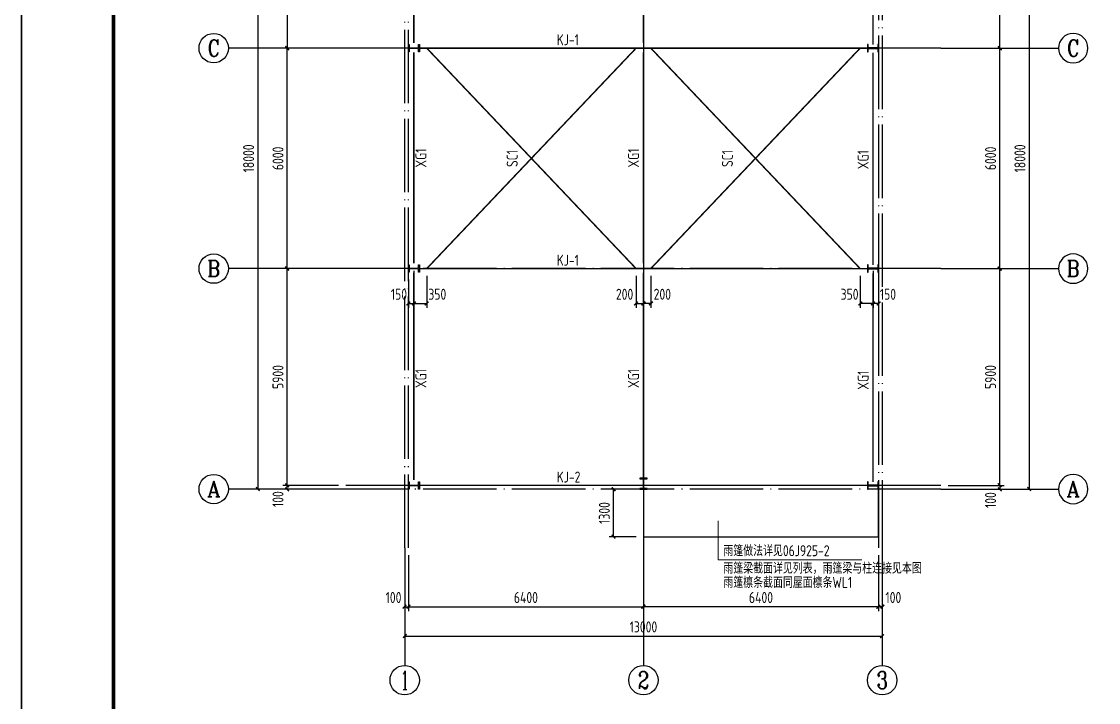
# Model space of a CAD drawing. Header units: millimetres. Extents: x 865974 to 875117, y 41124 to 44891.
# Drawn here: x 867867.5 to 868160.7, y 41394.3 to 41579.6 of the extents above; entities that cross this region are included whole.
import ezdxf
from ezdxf.enums import TextEntityAlignment as Align

# ---------------------------------------------------------------- set-up
doc = ezdxf.new("R2010")
doc.units = ezdxf.units.MM
doc.header["$LTSCALE"] = 1000
doc.header["$MEASUREMENT"] = 0
doc.linetypes.add('DOTE', pattern=[2.42, 2, -0.2, 0.02, -0.2])
for name, color, linetype in [('1307', 7, 'Continuous'), ('AXIS', 3, 'Continuous'), ('AXIS_TEXT', 7, 'Continuous'), ('DOTE', 1, 'DOTE'), ('M_Prof', 2, 'Continuous'), ('支撑', 6, 'Continuous'), ('柱集中标注', 2, 'Continuous'), ('标注', 7, 'Continuous'), ('梁', 4, 'Continuous'), ('索引符号标注', 253, 'Continuous')]:
    doc.layers.add(name, color=color, linetype=linetype)
doc.layers.add('_0', color=7, linetype='Continuous', lineweight=25)
doc.layers.add('LZ', color=64, linetype='Continuous', lineweight=9)
doc.styles.add('_TCH_AXIS', font='COMPLEX', dxfattribs={"bigfont": 'GBCBIG'})
doc.styles.add('COMPLEX', font='COMPLEX')
doc.styles.add('GBHZ', font='gbenor.shx', dxfattribs={"width": 0.9, "bigfont": 'gbcbig.shx'})
doc.dimstyles.new('Y100', dxfattribs={"dimscale": 0, "dimtxt": 3, "dimasz": 0.01, "dimexe": 1.2, "dimexo": 2, "dimgap": 1, "dimtad": 1, "dimdec": 0, "dimlfac": 100, "dimzin": 0, "dimdsep": 46, "dimtxsty": 'GBHZ', "dimblk": 'DX', "dimcen": 0.09, "dimdle": 1, "dimclrd": 7, "dimclre": 7, "dimclrt": 7, "dimadec": 0, "dimazin": 0, "dimtfac": 1, "dimtdec": 0, "dimtix": 1, "dimtmove": 2, "dimatfit": 3, "dimldrblk": 'DX', "dimfxl": 0, "dimtolj": 1, "dimtzin": 0, "dimarcsym": 0})

# ---------------------------------------------------------------- blocks, each defined once
blk = doc.blocks.new('_AXISO')
blk.add_circle((0, 0), 0.5)
at = {"layer": 'AXIS_TEXT', "style": 'COMPLEX', "width": 1.041667}
blk.add_attdef('A', text='', height=0.56, dxfattribs=at).set_placement((-0.25, -0.28), (0.25, -0.28), align=Align.FIT)
blk = doc.blocks.new('DX')
at = {"color": 0, "linetype": 'ByBlock', "const_width": 40}
blk.add_lwpolyline([(-54, -51), (46, 49)], dxfattribs=at)
blk = doc.blocks.new('*D67')
at = {"layer": 'Defpoints', "color": 0, "transparency": 16777216}
for p in [(867939.83, 41572.38), (867955.83, 41572.38), (867955.83, 41512.38)]:
    blk.add_point(p, dxfattribs=at)
at = {"layer": '标注', "color": 7, "lineweight": -2, "transparency": 16777216}
for p, q in [((867953.83, 41572.38), (867938.63, 41572.38)), ((867939.83, 41512.39), (867939.83, 41572.37)), ((867953.83, 41512.38), (867938.63, 41512.38))]:
    blk.add_line(p, q, dxfattribs=at)
at = {"layer": '标注', "color": 7, "lineweight": -2, "transparency": 16777216, "xscale": 0.01, "yscale": 0.01, "zscale": 0.01}
for p, rotation in [((867939.83, 41572.38), 90), ((867939.83, 41512.38), 270)]:
    blk.add_blockref('DX', p, dxfattribs=dict(at, rotation=rotation))
at = {"layer": '标注', "color": 7, "transparency": 16777216, "insert": (867937.33, 41542.38), "char_height": 3, "attachment_point": 5, "rotation": 90, "style": 'GBHZ'}
blk.add_mtext('\\A1;6000', dxfattribs=at)
blk = doc.blocks.new('*D68')
at = {"layer": 'Defpoints', "color": 0, "transparency": 16777216}
for p in [(867955.83, 41632.38), (867931.83, 41452.38), (867955.83, 41452.38)]:
    blk.add_point(p, dxfattribs=at)
at = {"layer": '标注', "color": 7, "lineweight": -2, "transparency": 16777216}
for p, q in [((867953.83, 41632.38), (867930.63, 41632.38)), ((867931.83, 41632.37), (867931.83, 41452.39)), ((867953.83, 41452.38), (867930.63, 41452.38))]:
    blk.add_line(p, q, dxfattribs=at)
at = {"layer": '标注', "color": 7, "lineweight": -2, "transparency": 16777216, "xscale": 0.01, "yscale": 0.01, "zscale": 0.01}
for p, rotation in [((867931.83, 41632.38), 90), ((867931.83, 41452.38), 270)]:
    blk.add_blockref('DX', p, dxfattribs=dict(at, rotation=rotation))
at = {"layer": '标注', "color": 7, "transparency": 16777216, "insert": (867929.33, 41542.38), "char_height": 3, "attachment_point": 5, "rotation": 90, "style": 'GBHZ'}
blk.add_mtext('\\A1;18000', dxfattribs=at)
blk = doc.blocks.new('*D69')
at = {"layer": 'Defpoints', "color": 0, "transparency": 16777216}
for p in [(867971.83, 41436.38), (868101.83, 41436.38), (868101.83, 41412.38)]:
    blk.add_point(p, dxfattribs=at)
at = {"layer": '标注', "color": 7, "lineweight": -2, "transparency": 16777216}
for p, q in [((867971.83, 41434.38), (867971.83, 41411.18)), ((868101.83, 41434.38), (868101.83, 41411.18)), ((867971.84, 41412.38), (868101.82, 41412.38))]:
    blk.add_line(p, q, dxfattribs=at)
at = {"layer": '标注', "color": 7, "lineweight": -2, "transparency": 16777216, "xscale": 0.01, "yscale": 0.01, "zscale": 0.01, "rotation": 180}
blk.add_blockref('DX', (867971.83, 41412.38), dxfattribs=at)
at = {"layer": '标注', "color": 7, "lineweight": -2, "transparency": 16777216, "xscale": 0.01, "yscale": 0.01, "zscale": 0.01}
blk.add_blockref('DX', (868101.83, 41412.38), dxfattribs=at)
at = {"layer": '标注', "color": 7, "transparency": 16777216, "insert": (868036.83, 41414.88), "char_height": 3, "attachment_point": 5, "style": 'GBHZ'}
blk.add_mtext('\\A1;13000', dxfattribs=at)
blk = doc.blocks.new('*D70')
at = {"layer": 'Defpoints', "color": 0, "transparency": 16777216}
for p in [(868117.83, 41512.38), (868133.83, 41512.38), (868117.83, 41453.38)]:
    blk.add_point(p, dxfattribs=at)
at = {"layer": '标注', "color": 7, "lineweight": -2, "transparency": 16777216}
for p, q in [((868119.83, 41512.38), (868135.03, 41512.38)), ((868133.83, 41453.39), (868133.83, 41512.37)), ((868119.83, 41453.38), (868135.03, 41453.38))]:
    blk.add_line(p, q, dxfattribs=at)
at = {"layer": '标注', "color": 7, "lineweight": -2, "transparency": 16777216, "xscale": 0.01, "yscale": 0.01, "zscale": 0.01}
for p, rotation in [((868133.83, 41512.38), 90), ((868133.83, 41453.38), 270)]:
    blk.add_blockref('DX', p, dxfattribs=dict(at, rotation=rotation))
at = {"layer": '标注', "color": 7, "transparency": 16777216, "insert": (868131.33, 41482.88), "char_height": 3, "attachment_point": 5, "rotation": 90, "style": 'GBHZ'}
blk.add_mtext('\\A1;5900', dxfattribs=at)
blk = doc.blocks.new('*D71')
at = {"layer": 'Defpoints', "color": 0, "transparency": 16777216}
for p in [(868117.83, 41572.38), (868133.83, 41572.38), (868117.83, 41512.38)]:
    blk.add_point(p, dxfattribs=at)
at = {"layer": '标注', "color": 7, "lineweight": -2, "transparency": 16777216}
for p, q in [((868119.83, 41572.38), (868135.03, 41572.38)), ((868133.83, 41512.39), (868133.83, 41572.37)), ((868119.83, 41512.38), (868135.03, 41512.38))]:
    blk.add_line(p, q, dxfattribs=at)
at = {"layer": '标注', "color": 7, "lineweight": -2, "transparency": 16777216, "xscale": 0.01, "yscale": 0.01, "zscale": 0.01}
for p, rotation in [((868133.83, 41572.38), 90), ((868133.83, 41512.38), 270)]:
    blk.add_blockref('DX', p, dxfattribs=dict(at, rotation=rotation))
at = {"layer": '标注', "color": 7, "transparency": 16777216, "insert": (868131.33, 41542.38), "char_height": 3, "attachment_point": 5, "rotation": 90, "style": 'GBHZ'}
blk.add_mtext('\\A1;6000', dxfattribs=at)
blk = doc.blocks.new('*D72')
at = {"layer": 'Defpoints', "color": 0, "transparency": 16777216}
for p in [(868117.83, 41631.38), (868133.83, 41631.38), (868117.83, 41572.38)]:
    blk.add_point(p, dxfattribs=at)
at = {"layer": '标注', "color": 7, "lineweight": -2, "transparency": 16777216}
for p, q in [((868119.83, 41631.38), (868135.03, 41631.38)), ((868133.83, 41572.39), (868133.83, 41631.37)), ((868119.83, 41572.38), (868135.03, 41572.38))]:
    blk.add_line(p, q, dxfattribs=at)
at = {"layer": '标注', "color": 7, "lineweight": -2, "transparency": 16777216, "xscale": 0.01, "yscale": 0.01, "zscale": 0.01}
for p, rotation in [((868133.83, 41631.38), 90), ((868133.83, 41572.38), 270)]:
    blk.add_blockref('DX', p, dxfattribs=dict(at, rotation=rotation))
at = {"layer": '标注', "color": 7, "transparency": 16777216, "insert": (868131.33, 41601.88), "char_height": 3, "attachment_point": 5, "rotation": 90, "style": 'GBHZ'}
blk.add_mtext('\\A1;5900', dxfattribs=at)
blk = doc.blocks.new('*D73')
at = {"layer": 'Defpoints', "color": 0, "transparency": 16777216}
for p in [(868117.83, 41632.38), (868117.83, 41452.38), (868141.83, 41452.38)]:
    blk.add_point(p, dxfattribs=at)
at = {"layer": '标注', "color": 7, "lineweight": -2, "transparency": 16777216}
for p, q in [((868119.83, 41632.38), (868143.03, 41632.38)), ((868141.83, 41632.37), (868141.83, 41452.39)), ((868119.83, 41452.38), (868143.03, 41452.38))]:
    blk.add_line(p, q, dxfattribs=at)
at = {"layer": '标注', "color": 7, "lineweight": -2, "transparency": 16777216, "xscale": 0.01, "yscale": 0.01, "zscale": 0.01}
for p, rotation in [((868141.83, 41632.38), 90), ((868141.83, 41452.38), 270)]:
    blk.add_blockref('DX', p, dxfattribs=dict(at, rotation=rotation))
at = {"layer": '标注', "color": 7, "transparency": 16777216, "insert": (868139.33, 41542.38), "char_height": 3, "attachment_point": 5, "rotation": 90, "style": 'GBHZ'}
blk.add_mtext('\\A1;18000', dxfattribs=at)
blk = doc.blocks.new('*D203')
at = {"layer": 'Defpoints', "color": 0, "transparency": 16777216}
for p in [(868036.83, 41436.38), (868100.83, 41436.38), (868036.83, 41420.38)]:
    blk.add_point(p, dxfattribs=at)
at = {"layer": '标注', "color": 7, "lineweight": -2, "transparency": 16777216}
for p, q in [((868036.83, 41434.38), (868036.83, 41419.18)), ((868100.83, 41434.38), (868100.83, 41419.18)), ((868100.82, 41420.38), (868036.84, 41420.38))]:
    blk.add_line(p, q, dxfattribs=at)
at = {"layer": '标注', "color": 7, "lineweight": -2, "transparency": 16777216, "xscale": 0.01, "yscale": 0.01, "zscale": 0.01, "rotation": 180}
blk.add_blockref('DX', (868036.83, 41420.38), dxfattribs=at)
at = {"layer": '标注', "color": 7, "lineweight": -2, "transparency": 16777216, "xscale": 0.01, "yscale": 0.01, "zscale": 0.01}
blk.add_blockref('DX', (868100.83, 41420.38), dxfattribs=at)
at = {"layer": '标注', "color": 7, "transparency": 16777216, "insert": (868068.83, 41422.88), "char_height": 3, "attachment_point": 5, "style": 'GBHZ'}
blk.add_mtext('\\A1;6400', dxfattribs=at)
blk = doc.blocks.new('*D204')
at = {"layer": 'Defpoints', "color": 0, "transparency": 16777216}
for p in [(867972.83, 41511.38), (867974.33, 41513.82), (867974.33, 41502.9)]:
    blk.add_point(p, dxfattribs=at)
at = {"layer": '标注', "color": 7, "lineweight": -2, "transparency": 16777216}
for p, q in [((867974.33, 41511.82), (867974.33, 41501.7)), ((867972.83, 41509.38), (867972.83, 41501.7)), ((867972.82, 41502.9), (867972.81, 41502.9)), ((867972.83, 41502.9), (867974.33, 41502.9)), ((867974.34, 41502.9), (867974.35, 41502.9))]:
    blk.add_line(p, q, dxfattribs=at)
at = {"layer": '标注', "color": 7, "lineweight": -2, "transparency": 16777216, "xscale": 0.01, "yscale": 0.01, "zscale": 0.01}
blk.add_blockref('DX', (867972.83, 41502.9), dxfattribs=at)
at = {"layer": '标注', "color": 7, "lineweight": -2, "transparency": 16777216, "xscale": 0.01, "yscale": 0.01, "zscale": 0.01, "rotation": 180}
blk.add_blockref('DX', (867974.33, 41502.9), dxfattribs=at)
at = {"layer": '标注', "color": 7, "transparency": 16777216, "insert": (867970.26, 41505.4), "char_height": 3, "attachment_point": 5, "style": 'GBHZ'}
blk.add_mtext('\\A1;150', dxfattribs=at)
blk = doc.blocks.new('*D205')
at = {"layer": 'Defpoints', "color": 0, "transparency": 16777216}
for p in [(867974.33, 41513.82), (867977.83, 41512.38), (867977.83, 41502.9)]:
    blk.add_point(p, dxfattribs=at)
at = {"layer": '标注', "color": 7, "lineweight": -2, "transparency": 16777216}
for p, q in [((867974.33, 41511.82), (867974.33, 41501.7)), ((867977.83, 41510.38), (867977.83, 41501.7)), ((867974.34, 41502.9), (867977.82, 41502.9))]:
    blk.add_line(p, q, dxfattribs=at)
at = {"layer": '标注', "color": 7, "lineweight": -2, "transparency": 16777216, "xscale": 0.01, "yscale": 0.01, "zscale": 0.01, "rotation": 180}
blk.add_blockref('DX', (867974.33, 41502.9), dxfattribs=at)
at = {"layer": '标注', "color": 7, "lineweight": -2, "transparency": 16777216, "xscale": 0.01, "yscale": 0.01, "zscale": 0.01}
blk.add_blockref('DX', (867977.83, 41502.9), dxfattribs=at)
at = {"layer": '标注', "color": 7, "transparency": 16777216, "insert": (867980.71, 41505.4), "char_height": 3, "attachment_point": 5, "style": 'GBHZ'}
blk.add_mtext('\\A1;350', dxfattribs=at)
blk = doc.blocks.new('*D206')
at = {"layer": 'Defpoints', "color": 0, "transparency": 16777216}
for p in [(868034.83, 41512.38), (868036.83, 41512.38), (868036.83, 41502.9)]:
    blk.add_point(p, dxfattribs=at)
at = {"layer": '标注', "color": 7, "lineweight": -2, "transparency": 16777216}
for p, q in [((868034.83, 41510.38), (868034.83, 41501.7)), ((868036.83, 41510.38), (868036.83, 41501.7)), ((868034.82, 41502.9), (868034.81, 41502.9)), ((868034.83, 41502.9), (868036.83, 41502.9)), ((868036.84, 41502.9), (868036.85, 41502.9))]:
    blk.add_line(p, q, dxfattribs=at)
at = {"layer": '标注', "color": 7, "lineweight": -2, "transparency": 16777216, "xscale": 0.01, "yscale": 0.01, "zscale": 0.01}
blk.add_blockref('DX', (868034.83, 41502.9), dxfattribs=at)
at = {"layer": '标注', "color": 7, "lineweight": -2, "transparency": 16777216, "xscale": 0.01, "yscale": 0.01, "zscale": 0.01, "rotation": 180}
blk.add_blockref('DX', (868036.83, 41502.9), dxfattribs=at)
at = {"layer": '标注', "color": 7, "transparency": 16777216, "insert": (868031.69, 41505.4), "char_height": 3, "attachment_point": 5, "style": 'GBHZ'}
blk.add_mtext('\\A1;200', dxfattribs=at)
blk = doc.blocks.new('*D207')
at = {"layer": 'Defpoints', "color": 0, "transparency": 16777216}
for p in [(868099.33, 41513.82), (868100.83, 41511.38), (868099.33, 41502.9)]:
    blk.add_point(p, dxfattribs=at)
at = {"layer": '标注', "color": 7, "lineweight": -2, "transparency": 16777216}
for p, q in [((868099.33, 41511.82), (868099.33, 41501.7)), ((868100.83, 41509.38), (868100.83, 41501.7)), ((868099.32, 41502.9), (868099.31, 41502.9)), ((868100.83, 41502.9), (868099.33, 41502.9)), ((868100.84, 41502.9), (868100.85, 41502.9))]:
    blk.add_line(p, q, dxfattribs=at)
at = {"layer": '标注', "color": 7, "lineweight": -2, "transparency": 16777216, "xscale": 0.01, "yscale": 0.01, "zscale": 0.01}
blk.add_blockref('DX', (868099.33, 41502.9), dxfattribs=at)
at = {"layer": '标注', "color": 7, "lineweight": -2, "transparency": 16777216, "xscale": 0.01, "yscale": 0.01, "zscale": 0.01, "rotation": 180}
blk.add_blockref('DX', (868100.83, 41502.9), dxfattribs=at)
at = {"layer": '标注', "color": 7, "transparency": 16777216, "insert": (868103.39, 41505.4), "char_height": 3, "attachment_point": 5, "style": 'GBHZ'}
blk.add_mtext('\\A1;150', dxfattribs=at)
blk = doc.blocks.new('*D208')
at = {"layer": 'Defpoints', "color": 0, "transparency": 16777216}
for p in [(868095.83, 41512.38), (868099.33, 41513.82), (868095.83, 41502.9)]:
    blk.add_point(p, dxfattribs=at)
at = {"layer": '标注', "color": 7, "lineweight": -2, "transparency": 16777216}
for p, q in [((868099.33, 41511.82), (868099.33, 41501.7)), ((868095.83, 41510.38), (868095.83, 41501.7)), ((868099.32, 41502.9), (868095.84, 41502.9))]:
    blk.add_line(p, q, dxfattribs=at)
at = {"layer": '标注', "color": 7, "lineweight": -2, "transparency": 16777216, "xscale": 0.01, "yscale": 0.01, "zscale": 0.01, "rotation": 180}
blk.add_blockref('DX', (868095.83, 41502.9), dxfattribs=at)
at = {"layer": '标注', "color": 7, "lineweight": -2, "transparency": 16777216, "xscale": 0.01, "yscale": 0.01, "zscale": 0.01}
blk.add_blockref('DX', (868099.33, 41502.9), dxfattribs=at)
at = {"layer": '标注', "color": 7, "transparency": 16777216, "insert": (868092.95, 41505.4), "char_height": 3, "attachment_point": 5, "style": 'GBHZ'}
blk.add_mtext('\\A1;350', dxfattribs=at)
blk = doc.blocks.new('*D209')
at = {"layer": 'Defpoints', "color": 0, "transparency": 16777216}
for p in [(868036.83, 41512.38), (868038.83, 41512.38), (868036.83, 41502.9)]:
    blk.add_point(p, dxfattribs=at)
at = {"layer": '标注', "color": 7, "lineweight": -2, "transparency": 16777216}
for p, q in [((868036.83, 41510.38), (868036.83, 41501.7)), ((868038.83, 41510.38), (868038.83, 41501.7)), ((868036.82, 41502.9), (868036.81, 41502.9)), ((868038.83, 41502.9), (868036.83, 41502.9)), ((868038.84, 41502.9), (868038.85, 41502.9))]:
    blk.add_line(p, q, dxfattribs=at)
at = {"layer": '标注', "color": 7, "lineweight": -2, "transparency": 16777216, "xscale": 0.01, "yscale": 0.01, "zscale": 0.01}
blk.add_blockref('DX', (868036.83, 41502.9), dxfattribs=at)
at = {"layer": '标注', "color": 7, "lineweight": -2, "transparency": 16777216, "xscale": 0.01, "yscale": 0.01, "zscale": 0.01, "rotation": 180}
blk.add_blockref('DX', (868038.83, 41502.9), dxfattribs=at)
at = {"layer": '标注', "color": 7, "transparency": 16777216, "insert": (868041.97, 41505.4), "char_height": 3, "attachment_point": 5, "style": 'GBHZ'}
blk.add_mtext('\\A1;200', dxfattribs=at)
blk = doc.blocks.new('*D371')
at = {"layer": 'Defpoints', "color": 0, "transparency": 16777216}
for p in [(868100.83, 41436.38), (868101.83, 41436.38), (868100.83, 41420.38)]:
    blk.add_point(p, dxfattribs=at)
at = {"layer": '标注', "color": 7, "lineweight": -2, "transparency": 16777216}
for p, q in [((868100.83, 41434.38), (868100.83, 41419.18)), ((868101.83, 41434.38), (868101.83, 41419.18)), ((868100.82, 41420.38), (868100.81, 41420.38)), ((868101.83, 41420.38), (868100.83, 41420.38)), ((868101.84, 41420.38), (868101.85, 41420.38))]:
    blk.add_line(p, q, dxfattribs=at)
at = {"layer": '标注', "color": 7, "lineweight": -2, "transparency": 16777216, "xscale": 0.01, "yscale": 0.01, "zscale": 0.01}
blk.add_blockref('DX', (868100.83, 41420.38), dxfattribs=at)
at = {"layer": '标注', "color": 7, "lineweight": -2, "transparency": 16777216, "xscale": 0.01, "yscale": 0.01, "zscale": 0.01, "rotation": 180}
blk.add_blockref('DX', (868101.83, 41420.38), dxfattribs=at)
at = {"layer": '标注', "color": 7, "transparency": 16777216, "insert": (868104.87, 41422.88), "char_height": 3, "attachment_point": 5, "style": 'GBHZ'}
blk.add_mtext('\\A1;100', dxfattribs=at)
blk = doc.blocks.new('*D373')
at = {"layer": 'Defpoints', "color": 0, "transparency": 16777216}
for p in [(867972.83, 41436.38), (868036.83, 41436.38), (868036.83, 41420.38)]:
    blk.add_point(p, dxfattribs=at)
at = {"layer": '标注', "color": 7, "lineweight": -2, "transparency": 16777216}
for p, q in [((867972.83, 41434.38), (867972.83, 41419.18)), ((868036.83, 41434.38), (868036.83, 41419.18)), ((867972.84, 41420.38), (868036.82, 41420.38))]:
    blk.add_line(p, q, dxfattribs=at)
at = {"layer": '标注', "color": 7, "lineweight": -2, "transparency": 16777216, "xscale": 0.01, "yscale": 0.01, "zscale": 0.01, "rotation": 180}
blk.add_blockref('DX', (867972.83, 41420.38), dxfattribs=at)
at = {"layer": '标注', "color": 7, "lineweight": -2, "transparency": 16777216, "xscale": 0.01, "yscale": 0.01, "zscale": 0.01}
blk.add_blockref('DX', (868036.83, 41420.38), dxfattribs=at)
at = {"layer": '标注', "color": 7, "transparency": 16777216, "insert": (868004.83, 41422.88), "char_height": 3, "attachment_point": 5, "style": 'GBHZ'}
blk.add_mtext('\\A1;6400', dxfattribs=at)
blk = doc.blocks.new('*D372')
at = {"layer": 'Defpoints', "color": 0, "transparency": 16777216}
for p in [(867971.83, 41436.38), (867972.83, 41436.38), (867972.83, 41420.38)]:
    blk.add_point(p, dxfattribs=at)
at = {"layer": '标注', "color": 7, "lineweight": -2, "transparency": 16777216}
for p, q in [((867971.83, 41434.38), (867971.83, 41419.18)), ((867972.83, 41434.38), (867972.83, 41419.18)), ((867971.82, 41420.38), (867971.81, 41420.38)), ((867971.83, 41420.38), (867972.83, 41420.38)), ((867972.84, 41420.38), (867972.85, 41420.38))]:
    blk.add_line(p, q, dxfattribs=at)
at = {"layer": '标注', "color": 7, "lineweight": -2, "transparency": 16777216, "xscale": 0.01, "yscale": 0.01, "zscale": 0.01}
blk.add_blockref('DX', (867971.83, 41420.38), dxfattribs=at)
at = {"layer": '标注', "color": 7, "lineweight": -2, "transparency": 16777216, "xscale": 0.01, "yscale": 0.01, "zscale": 0.01, "rotation": 180}
blk.add_blockref('DX', (867972.83, 41420.38), dxfattribs=at)
at = {"layer": '标注', "color": 7, "transparency": 16777216, "insert": (867968.79, 41422.88), "char_height": 3, "attachment_point": 5, "style": 'GBHZ'}
blk.add_mtext('\\A1;100', dxfattribs=at)
blk = doc.blocks.new('*D388')
at = {"layer": 'Defpoints', "color": 0, "transparency": 16777216}
for p in [(867955.83, 41631.38), (867939.83, 41572.38), (867955.83, 41572.38)]:
    blk.add_point(p, dxfattribs=at)
at = {"layer": '标注', "color": 7, "lineweight": -2, "transparency": 16777216}
for p, q in [((867953.83, 41631.38), (867938.63, 41631.38)), ((867939.83, 41631.37), (867939.83, 41572.39)), ((867953.83, 41572.38), (867938.63, 41572.38))]:
    blk.add_line(p, q, dxfattribs=at)
at = {"layer": '标注', "color": 7, "lineweight": -2, "transparency": 16777216, "xscale": 0.01, "yscale": 0.01, "zscale": 0.01}
for p, rotation in [((867939.83, 41631.38), 90), ((867939.83, 41572.38), 270)]:
    blk.add_blockref('DX', p, dxfattribs=dict(at, rotation=rotation))
at = {"layer": '标注', "color": 7, "transparency": 16777216, "insert": (867937.33, 41601.88), "char_height": 3, "attachment_point": 5, "rotation": 90, "style": 'GBHZ'}
blk.add_mtext('\\A1;5900', dxfattribs=at)
blk = doc.blocks.new('*D389')
at = {"layer": 'Defpoints', "color": 0, "transparency": 16777216}
for p in [(867939.83, 41453.38), (867955.83, 41453.38), (867955.83, 41452.38)]:
    blk.add_point(p, dxfattribs=at)
at = {"layer": '标注', "color": 7, "lineweight": -2, "transparency": 16777216}
for p, q in [((867953.83, 41453.38), (867938.63, 41453.38)), ((867939.83, 41453.39), (867939.83, 41453.4)), ((867939.83, 41452.38), (867939.83, 41453.38)), ((867953.83, 41452.38), (867938.63, 41452.38)), ((867939.83, 41452.37), (867939.83, 41452.36))]:
    blk.add_line(p, q, dxfattribs=at)
at = {"layer": '标注', "color": 7, "lineweight": -2, "transparency": 16777216, "xscale": 0.01, "yscale": 0.01, "zscale": 0.01}
for p, rotation in [((867939.83, 41453.38), 270), ((867939.83, 41452.38), 90)]:
    blk.add_blockref('DX', p, dxfattribs=dict(at, rotation=rotation))
at = {"layer": '标注', "color": 7, "transparency": 16777216, "insert": (867937.33, 41449.66), "char_height": 3, "attachment_point": 5, "rotation": 90, "style": 'GBHZ'}
blk.add_mtext('\\A1;100', dxfattribs=at)
blk = doc.blocks.new('*D390')
at = {"layer": 'Defpoints', "color": 0, "transparency": 16777216}
for p in [(867939.83, 41512.38), (867955.83, 41512.38), (867955.83, 41453.38)]:
    blk.add_point(p, dxfattribs=at)
at = {"layer": '标注', "color": 7, "lineweight": -2, "transparency": 16777216}
for p, q in [((867953.83, 41512.38), (867938.63, 41512.38)), ((867939.83, 41453.39), (867939.83, 41512.37)), ((867953.83, 41453.38), (867938.63, 41453.38))]:
    blk.add_line(p, q, dxfattribs=at)
at = {"layer": '标注', "color": 7, "lineweight": -2, "transparency": 16777216, "xscale": 0.01, "yscale": 0.01, "zscale": 0.01}
for p, rotation in [((867939.83, 41512.38), 90), ((867939.83, 41453.38), 270)]:
    blk.add_blockref('DX', p, dxfattribs=dict(at, rotation=rotation))
at = {"layer": '标注', "color": 7, "transparency": 16777216, "insert": (867937.33, 41482.88), "char_height": 3, "attachment_point": 5, "rotation": 90, "style": 'GBHZ'}
blk.add_mtext('\\A1;5900', dxfattribs=at)
blk = doc.blocks.new('*D391')
at = {"layer": 'Defpoints', "color": 0, "transparency": 16777216}
for p in [(868117.83, 41453.38), (868117.83, 41452.38), (868133.83, 41452.38)]:
    blk.add_point(p, dxfattribs=at)
at = {"layer": '标注', "color": 7, "lineweight": -2, "transparency": 16777216}
for p, q in [((868119.83, 41453.38), (868135.03, 41453.38)), ((868133.83, 41453.39), (868133.83, 41453.4)), ((868133.83, 41453.38), (868133.83, 41452.38)), ((868119.83, 41452.38), (868135.03, 41452.38)), ((868133.83, 41452.37), (868133.83, 41452.36))]:
    blk.add_line(p, q, dxfattribs=at)
at = {"layer": '标注', "color": 7, "lineweight": -2, "transparency": 16777216, "xscale": 0.01, "yscale": 0.01, "zscale": 0.01}
for p, rotation in [((868133.83, 41453.38), 270), ((868133.83, 41452.38), 90)]:
    blk.add_blockref('DX', p, dxfattribs=dict(at, rotation=rotation))
at = {"layer": '标注', "color": 7, "transparency": 16777216, "insert": (868131.33, 41449.39), "char_height": 3, "attachment_point": 5, "rotation": 90, "style": 'GBHZ'}
blk.add_mtext('\\A1;100', dxfattribs=at)
blk = doc.blocks.new('*D397')
at = {"layer": 'Defpoints', "color": 0, "transparency": 16777216}
for p in [(868028.68, 41452.38), (868036.83, 41452.38), (868036.83, 41439.38)]:
    blk.add_point(p, dxfattribs=at)
at = {"layer": '索引符号标注', "color": 7, "lineweight": -2, "transparency": 16777216}
for p, q in [((868034.83, 41452.38), (868027.48, 41452.38)), ((868028.68, 41439.39), (868028.68, 41452.37)), ((868034.83, 41439.38), (868027.48, 41439.38))]:
    blk.add_line(p, q, dxfattribs=at)
at = {"layer": '索引符号标注', "color": 7, "lineweight": -2, "transparency": 16777216, "xscale": 0.01, "yscale": 0.01, "zscale": 0.01}
for p, rotation in [((868028.68, 41452.38), 90), ((868028.68, 41439.38), 270)]:
    blk.add_blockref('DX', p, dxfattribs=dict(at, rotation=rotation))
at = {"layer": '索引符号标注', "color": 7, "transparency": 16777216, "insert": (868026.18, 41445.88), "char_height": 3, "attachment_point": 5, "rotation": 90, "style": 'GBHZ'}
blk.add_mtext('\\A1;1300', dxfattribs=at)

msp = doc.modelspace()

# ---------------------------------------------------------------- linework, layer by layer
for p, q in [((867867.51, 41123.604), (867867.51, 41717.604)), ((867867.51, 41717.604), (867867.51, 41123.604))]:
    msp.add_line(p, q)
at = {"color": 0, "const_width": 1}
msp.add_lwpolyline([(868698.51, 41133.604), (867892.51, 41133.604), (867892.51, 41707.604), (868698.51, 41707.604)], close=True, dxfattribs=at)
at = {"layer": '_0', "color": 0}
msp.add_lwpolyline([(868036.829, 41452.384), (868036.829, 41439.384), (868100.829, 41439.384), (868100.829, 41452.384)], dxfattribs=at)
at = {"layer": 'AXIS', "color": 0}
for p, q in [((867955.829, 41572.384), (867923.829, 41572.384)), ((868117.829, 41572.384), (868149.829, 41572.384)), ((867955.829, 41512.384), (867923.829, 41512.384)), ((868117.829, 41512.384), (868149.829, 41512.384)), ((867955.829, 41452.384), (867923.829, 41452.384)), ((868117.829, 41452.384), (868149.829, 41452.384)), ((867971.829, 41436.384), (867971.829, 41404.384)), ((868036.829, 41436.384), (868036.829, 41404.384)), ((868101.829, 41436.384), (868101.829, 41404.384))]:
    msp.add_line(p, q, dxfattribs=at)
at = {"layer": 'DOTE', "linetype": 'DOTE', "ltscale": 0.01}
for p, q in [((867971.829, 41436.384), (867971.829, 41648.384)), ((867972.829, 41436.384), (867972.829, 41648.384)), ((868036.829, 41648.384), (868036.829, 41436.384)), ((868100.829, 41648.384), (868100.829, 41436.384)), ((868101.829, 41648.384), (868101.829, 41436.384)), ((868117.829, 41572.384), (867955.829, 41572.384)), ((868117.829, 41512.384), (867955.829, 41512.384)), ((868117.829, 41453.384), (867955.829, 41453.384)), ((868117.829, 41452.384), (867955.829, 41452.384))]:
    msp.add_line(p, q, dxfattribs=at)
at = {"layer": 'LZ'}
for p, q in [((868057.153, 41433.139), (868057.153, 41443.778)), ((868096.272, 41433.139), (868057.153, 41433.139))]:
    msp.add_line(p, q, dxfattribs=at)
at = {"layer": 'M_Prof'}
for points in [[(867972.829, 41571.384), (867972.829, 41573.384), (867973.029, 41573.384), (867973.029, 41572.474), (867975.629, 41572.474), (867975.629, 41573.384), (867975.829, 41573.384), (867975.829, 41571.384), (867975.629, 41571.384), (867975.629, 41572.294), (867973.029, 41572.294), (867973.029, 41571.384)], [(868100.829, 41571.384), (868100.829, 41573.384), (868100.629, 41573.384), (868100.629, 41572.474), (868098.029, 41572.474), (868098.029, 41573.384), (868097.829, 41573.384), (868097.829, 41571.384), (868098.029, 41571.384), (868098.029, 41572.294), (868100.629, 41572.294), (868100.629, 41571.384)], [(867972.829, 41511.384), (867972.829, 41513.384), (867973.029, 41513.384), (867973.029, 41512.474), (867975.629, 41512.474), (867975.629, 41513.384), (867975.829, 41513.384), (867975.829, 41511.384), (867975.629, 41511.384), (867975.629, 41512.294), (867973.029, 41512.294), (867973.029, 41511.384)], [(868100.829, 41511.384), (868100.829, 41513.384), (868100.629, 41513.384), (868100.629, 41512.474), (868098.029, 41512.474), (868098.029, 41513.384), (868097.829, 41513.384), (868097.829, 41511.384), (868098.029, 41511.384), (868098.029, 41512.294), (868100.629, 41512.294), (868100.629, 41511.384)], [(867972.829, 41452.384), (867972.829, 41454.384), (867973.029, 41454.384), (867973.029, 41453.474), (867975.629, 41453.474), (867975.629, 41454.384), (867975.829, 41454.384), (867975.829, 41452.384), (867975.629, 41452.384), (867975.629, 41453.294), (867973.029, 41453.294), (867973.029, 41452.384)], [(868037.829, 41455.384), (868035.829, 41455.384), (868035.829, 41455.184), (868036.739, 41455.184), (868036.739, 41452.584), (868035.829, 41452.584), (868035.829, 41452.384), (868037.829, 41452.384), (868037.829, 41452.584), (868036.919, 41452.584), (868036.919, 41455.184), (868037.829, 41455.184)], [(868100.829, 41452.384), (868100.829, 41454.384), (868100.629, 41454.384), (868100.629, 41453.474), (868098.029, 41453.474), (868098.029, 41454.384), (868097.829, 41454.384), (868097.829, 41452.384), (868098.029, 41452.384), (868098.029, 41453.294), (868100.629, 41453.294), (868100.629, 41452.384)]]:
    msp.add_lwpolyline(points, close=True, dxfattribs=at)
at = {"layer": '支撑', "color": 6, "linetype": 'ByBlock', "const_width": 0.4}
for points in [[(867974.329, 41630.245), (867974.329, 41573.817)], [(868036.829, 41629.384), (868036.829, 41573.817)], [(868099.329, 41630.142), (868099.329, 41573.34)], [(867974.329, 41571.245), (867974.329, 41513.817)], [(868034.829, 41572.384), (867977.829, 41512.384)], [(867977.829, 41572.384), (868034.829, 41512.384)], [(868036.829, 41571.245), (868036.829, 41513.817)], [(868038.829, 41572.384), (868095.829, 41512.384)], [(868095.829, 41572.384), (868038.829, 41512.384)], [(868099.329, 41571.142), (868099.329, 41513.34)], [(867974.329, 41511.245), (867974.329, 41454.817)], [(868036.829, 41511.245), (868036.829, 41455.384)], [(868099.329, 41511.142), (868099.329, 41454.34)]]:
    msp.add_lwpolyline(points, dxfattribs=at)
at = {"layer": '梁', "color": 3, "ltscale": 0.05, "const_width": 0.4}
for points in [[(867975.829, 41572.384), (868097.829, 41572.384)], [(867975.829, 41512.384), (868097.829, 41512.384)], [(867975.829, 41453.384), (868097.829, 41453.384)]]:
    msp.add_lwpolyline(points, dxfattribs=at)

# ---------------------------------------------------------------- block references
at = {"layer": 'AXIS', "color": 0}
ref = msp.add_blockref('_AXISO', (867919.829, 41572.384), dxfattribs=dict(at, xscale=8, yscale=8, zscale=8))
ref.add_attrib('A', 'C', dxfattribs={"layer": 'AXIS_TEXT', "color": 0, "height": 4.557, "style": '_TCH_AXIS'}).set_placement((867918.202, 41570.105), (867921.457, 41570.105), align=Align.FIT)
ref = msp.add_blockref('_AXISO', (868153.829, 41572.384), dxfattribs=dict(at, xscale=-8, yscale=8, zscale=8))
ref.add_attrib('A', 'C', dxfattribs={"layer": 'AXIS_TEXT', "color": 0, "height": 4.557, "style": '_TCH_AXIS'}).set_placement((868152.202, 41570.105), (868155.457, 41570.105), align=Align.FIT)
ref = msp.add_blockref('_AXISO', (867919.829, 41512.384), dxfattribs=dict(at, xscale=8, yscale=8, zscale=8))
ref.add_attrib('A', 'B', dxfattribs={"layer": 'AXIS_TEXT', "color": 0, "height": 4.353, "style": '_TCH_AXIS'}).set_placement((867918.067, 41510.207), (867921.591, 41510.207), align=Align.FIT)
ref = msp.add_blockref('_AXISO', (868153.829, 41512.384), dxfattribs=dict(at, xscale=-8, yscale=8, zscale=8))
ref.add_attrib('A', 'B', dxfattribs={"layer": 'AXIS_TEXT', "color": 0, "height": 4.353, "style": '_TCH_AXIS'}).set_placement((868152.067, 41510.207), (868155.591, 41510.207), align=Align.FIT)
ref = msp.add_blockref('_AXISO', (867919.829, 41452.384), dxfattribs=dict(at, xscale=8, yscale=8, zscale=8))
ref.add_attrib('A', 'A', dxfattribs={"layer": 'AXIS_TEXT', "color": 0, "height": 4.252, "style": '_TCH_AXIS'}).set_placement((867918.007, 41450.258), (867921.651, 41450.258), align=Align.FIT)
ref = msp.add_blockref('_AXISO', (868153.829, 41452.384), dxfattribs=dict(at, xscale=-8, yscale=8, zscale=8))
ref.add_attrib('A', 'A', dxfattribs={"layer": 'AXIS_TEXT', "color": 0, "height": 4.252, "style": '_TCH_AXIS'}).set_placement((868152.007, 41450.258), (868155.651, 41450.258), align=Align.FIT)
ref = msp.add_blockref('_AXISO', (867971.829, 41400.384), dxfattribs=dict(at, xscale=8, yscale=8, zscale=8))
ref.add_attrib('A', '1', dxfattribs={"layer": 'AXIS_TEXT', "color": 0, "height": 5.147, "style": '_TCH_AXIS'}).set_placement((867970.726, 41397.81), (867972.932, 41397.81), align=Align.FIT)
ref = msp.add_blockref('_AXISO', (868036.829, 41400.384), dxfattribs=dict(at, xscale=8, yscale=8, zscale=8))
ref.add_attrib('A', '2', dxfattribs={"layer": 'AXIS_TEXT', "color": 0, "height": 4.659, "style": '_TCH_AXIS'}).set_placement((868035.276, 41398.054), (868038.382, 41398.054), align=Align.FIT)
ref = msp.add_blockref('_AXISO', (868101.829, 41400.384), dxfattribs=dict(at, xscale=8, yscale=8, zscale=8))
ref.add_attrib('A', '3', dxfattribs={"layer": 'AXIS_TEXT', "color": 0, "height": 4.659, "style": '_TCH_AXIS'}).set_placement((868100.276, 41398.054), (868103.382, 41398.054), align=Align.FIT)

# ---------------------------------------------------------------- texts
at = {"layer": '1307', "style": 'GBHZ', "width": 0.9}
for s, p in [('雨篷做法详见06J925-2', (868058.597, 41434.122)), ('雨篷梁截面详见列表，雨篷梁与柱连接见本图', (868058.597, 41429.364)), ('雨篷檩条截面同屋面檩条WL1', (868058.597, 41425.49))]:
    msp.add_text(s, height=3, dxfattribs=at).set_placement(p)
at = {"layer": '柱集中标注', "style": 'GBHZ', "width": 0.9}
for s, p in [('KJ-1', (868013.233, 41573.166)), ('KJ-1', (868013.233, 41513.166)), ('KJ-2', (868013.233, 41454.166))]:
    msp.add_text(s, height=3, dxfattribs=at).set_placement(p)
for s, p in [('XG1', (867977.752, 41539.893)), ('SC1', (868002.596, 41540.035)), ('XG1', (868035.627, 41539.893)), ('SC1', (868061.182, 41540.035)), ('XG1', (868098.139, 41539.439)), ('XG1', (867977.752, 41479.893)), ('XG1', (868035.627, 41479.893)), ('XG1', (868098.139, 41479.439))]:
    msp.add_text(s, height=3, rotation=90, dxfattribs=at).set_placement(p)

# ---------------------------------------------------------------- dimensions: what is measured, and where the dimension line sits
at = {"layer": '标注'}
for base, p1, p2, angle, override, picture, middle in [((867931.829, 41452.384), (867955.829, 41632.384), (867955.829, 41452.384), 90, {"dimscale": 1, "dimfxl": 150}, '*D68', (867929.329, 41542.384)), ((867939.829, 41572.384), (867955.829, 41631.384), (867955.829, 41572.384), 90, {"dimscale": 1, "dimfxl": 2}, '*D388', (867937.329, 41601.884)), ((868141.829, 41452.384), (868117.829, 41632.384), (868117.829, 41452.384), 90, {"dimscale": 1, "dimfxl": 150}, '*D73', (868139.329, 41542.384)), ((868133.829, 41631.384), (868117.829, 41572.384), (868117.829, 41631.384), 90, {"dimscale": 1, "dimfxl": 150}, '*D72', (868131.329, 41601.884)), ((867939.829, 41572.384), (867955.829, 41512.384), (867955.829, 41572.384), 90, {"dimscale": 1, "dimfxl": 150}, '*D67', (867937.329, 41542.384)), ((868133.829, 41572.384), (868117.829, 41512.384), (868117.829, 41572.384), 90, {"dimscale": 1, "dimfxl": 150}, '*D71', (868131.329, 41542.384)), ((867939.829, 41512.384), (867955.829, 41453.384), (867955.829, 41512.384), 270, {"dimscale": 1, "dimfxl": 2}, '*D390', (867937.329, 41482.884)), ((868133.829, 41512.384), (868117.829, 41453.384), (868117.829, 41512.384), 90, {"dimscale": 1, "dimfxl": 150}, '*D70', (868131.329, 41482.884)), ((868036.829, 41420.384), (867972.829, 41436.384), (868036.829, 41436.384), 0, {"dimscale": 1, "dimfxl": 150}, '*D373', (868004.829, 41422.884)), ((868036.829, 41420.384), (868100.829, 41436.384), (868036.829, 41436.384), 180, {"dimscale": 1, "dimfxl": 150}, '*D203', (868068.829, 41422.884))]:
    dim = msp.add_linear_dim(base=base, p1=p1, p2=p2, angle=angle, dimstyle='Y100', override=override, dxfattribs=at)
    dim.commit()
    dim.dimension.update_dxf_attribs({"geometry": picture, "text_midpoint": middle})
for base, p1, p2, override, picture, middle in [((867974.329, 41502.897), (867972.829, 41511.384), (867974.329, 41513.817), {"dimscale": 1, "dimfxl": 150}, '*D204', (867970.265, 41505.397)), ((867977.829, 41502.897), (867974.329, 41513.817), (867977.829, 41512.384), {"dimscale": 1, "dimfxl": 150}, '*D205', (867980.71, 41505.397)), ((868036.829, 41502.897), (868034.829, 41512.384), (868036.829, 41512.384), {"dimscale": 1, "dimfxl": 150}, '*D206', (868031.691, 41505.397)), ((868100.829, 41420.384), (868101.829, 41436.384), (868100.829, 41436.384), {"dimscale": 1, "dimfxl": 2}, '*D371', (868104.871, 41422.884))]:
    dim = msp.add_linear_dim(base=base, p1=p1, p2=p2, dimstyle='Y100', override=override, dxfattribs=at)
    dim.commit()
    dim.dimension.update_dxf_attribs({"geometry": picture, "text_midpoint": middle, "dimtype": 160})
for base, p1, p2, angle, override, picture, middle in [((868036.829, 41502.897), (868038.829, 41512.384), (868036.829, 41512.384), 180, {"dimscale": 1, "dimfxl": 150}, '*D209', (868041.967, 41505.397)), ((868095.829, 41502.897), (868099.329, 41513.817), (868095.829, 41512.384), 180, {"dimscale": 1, "dimfxl": 150}, '*D208', (868092.948, 41505.397)), ((868099.329, 41502.897), (868100.829, 41511.384), (868099.329, 41513.817), 180, {"dimscale": 1, "dimfxl": 150}, '*D207', (868103.393, 41505.397)), ((867939.829, 41453.384), (867955.829, 41452.384), (867955.829, 41453.384), 270, {"dimscale": 1, "dimfxl": 2}, '*D389', (867937.329, 41449.662)), ((868133.829, 41452.384), (868117.829, 41453.384), (868117.829, 41452.384), 90, {"dimscale": 1, "dimfxl": 2}, '*D391', (868131.329, 41449.395)), ((867972.829, 41420.384), (867971.829, 41436.384), (867972.829, 41436.384), 180, {"dimscale": 1, "dimfxl": 2}, '*D372', (867968.787, 41422.884))]:
    dim = msp.add_linear_dim(base=base, p1=p1, p2=p2, angle=angle, dimstyle='Y100', override=override, dxfattribs=at)
    dim.commit()
    dim.dimension.update_dxf_attribs({"geometry": picture, "text_midpoint": middle, "dimtype": 160})
dim = msp.add_linear_dim(base=(868101.829, 41412.384), p1=(867971.829, 41436.384), p2=(868101.829, 41436.384), dimstyle='Y100', override={"dimscale": 1, "dimfxl": 150}, dxfattribs=at)
dim.commit()
dim.dimension.update_dxf_attribs({"geometry": '*D69', "text_midpoint": (868036.829, 41414.884)})
at = {"layer": '索引符号标注'}
dim = msp.add_linear_dim(base=(868028.679, 41452.384), p1=(868036.829, 41439.384), p2=(868036.829, 41452.384), angle=90, dimstyle='Y100', override={"dimscale": 1, "dimfxl": 2}, dxfattribs=at)
dim.commit()
dim.dimension.update_dxf_attribs({"geometry": '*D397', "text_midpoint": (868026.179, 41445.884)})

doc.saveas('drawing.dxf')
